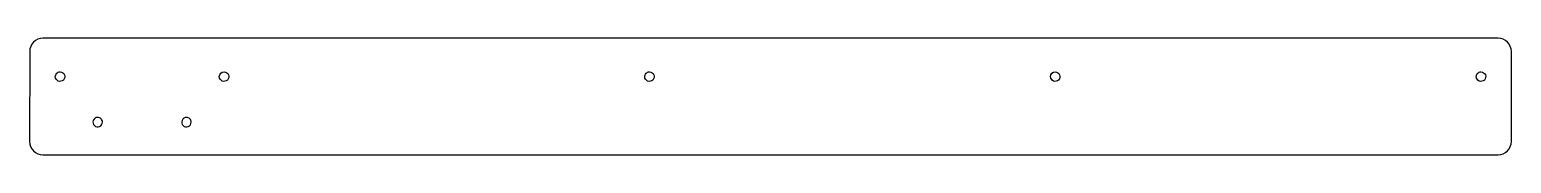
# Model space of a CAD drawing. Extents: x 0 to 297, y 274 to 297.
import ezdxf

# ---------------------------------------------------------------- set-up
doc = ezdxf.new("R2010")
doc.units = 0
doc.layers.add('Layer_1', color=7, linetype='CONTINUOUS')

msp = doc.modelspace()

# ---------------------------------------------------------------- linework, layer by layer
at = {"layer": 'Layer_1', "color": 5}
for p, q in [((0.14093, 294.2209), (0.13293, 276.2231)), ((294.35955, 296.8667), (2.78787, 296.8667)), ((297.00535, 276.2231), (297.00535, 294.2209)), ((6.227955, 290.142364), (6.227955, 290.142364)), ((39.084827, 290.142364), (39.084827, 290.142364)), ((124.32055, 290.142364), (124.32055, 290.142364)), ((205.62541, 290.142364), (205.62541, 290.142364)), ((290.91852, 290.142364), (290.91852, 290.142364)), ((13.771596, 281.039336), (13.771596, 281.039336)), ((31.549, 281.039336), (31.549, 281.039336)), ((2.77765, 273.5773), (2.7781, 273.5773)), ((2.7781, 273.5773), (294.35955, 273.5773))]:
    msp.add_line(p, q, dxfattribs=at)
for points in [[(2.78787, 296.8667), (1.326451, 296.866698), (0.141561, 295.682319), (0.14093, 294.2209)], [(297.00535, 294.2209), (297.005332, 295.682127), (295.820777, 296.866682), (294.35955, 296.8667)], [(5.277955, 289.192364), (5.277955, 289.444319), (5.378044, 289.685956), (5.556204, 289.864115)], [(5.864406, 288.314678), (5.509415, 288.46172), (5.277955, 288.808125), (5.277955, 289.192364)], [(5.556204, 289.864115), (5.734363, 290.042275), (5.976, 290.142364), (6.227955, 290.142364)], [(6.899707, 288.520612), (6.628009, 288.248914), (6.219397, 288.167636), (5.864406, 288.314678)], [(6.227955, 290.142364), (6.612194, 290.142364), (6.958599, 289.910904), (7.105641, 289.555913)], [(7.105641, 289.555913), (7.252683, 289.200922), (7.171405, 288.79231), (6.899707, 288.520612)], [(38.134827, 289.192364), (38.134827, 289.717034), (38.560156, 290.142364), (39.084827, 290.142364)], [(38.721278, 288.314678), (38.366287, 288.46172), (38.134827, 288.808125), (38.134827, 289.192364)], [(39.756578, 288.520612), (39.48488, 288.248914), (39.076268, 288.167636), (38.721278, 288.314678)], [(39.084827, 290.142364), (39.469066, 290.142364), (39.815471, 289.910904), (39.962513, 289.555913)], [(39.962513, 289.555913), (40.109554, 289.200922), (40.028277, 288.79231), (39.756578, 288.520612)], [(123.37055, 289.192364), (123.37055, 289.444319), (123.470639, 289.685956), (123.648799, 289.864115)], [(123.957001, 288.314678), (123.60201, 288.46172), (123.37055, 288.808125), (123.37055, 289.192364)], [(123.648799, 289.864115), (123.826958, 290.042275), (124.068594, 290.142364), (124.32055, 290.142364)], [(124.992301, 288.520612), (124.720603, 288.248914), (124.311991, 288.167636), (123.957001, 288.314678)], [(124.32055, 290.142364), (124.704789, 290.142364), (125.051194, 289.910904), (125.198236, 289.555913)], [(125.198236, 289.555913), (125.345277, 289.200922), (125.264, 288.79231), (124.992301, 288.520612)], [(204.67541, 289.192364), (204.67541, 289.717034), (205.100739, 290.142364), (205.62541, 290.142364)], [(205.261861, 288.314678), (204.90687, 288.46172), (204.67541, 288.808125), (204.67541, 289.192364)], [(206.297161, 288.520612), (206.025463, 288.248914), (205.616851, 288.167636), (205.261861, 288.314678)], [(205.62541, 290.142364), (206.009649, 290.142364), (206.356054, 289.910904), (206.503096, 289.555913)], [(206.503096, 289.555913), (206.650137, 289.200922), (206.56886, 288.79231), (206.297161, 288.520612)], [(289.96852, 289.192364), (289.96852, 289.444319), (290.068609, 289.685956), (290.246769, 289.864115)], [(290.554971, 288.314678), (290.19998, 288.46172), (289.96852, 288.808125), (289.96852, 289.192364)], [(290.246769, 289.864115), (290.424928, 290.042275), (290.666564, 290.142364), (290.91852, 290.142364)], [(291.590271, 288.520612), (291.318573, 288.248914), (290.909961, 288.167636), (290.554971, 288.314678)], [(290.91852, 290.142364), (291.302759, 290.142364), (291.649164, 289.910904), (291.796206, 289.555913)], [(291.796206, 289.555913), (291.943247, 289.200922), (291.86197, 288.79231), (291.590271, 288.520612)], [(12.89391, 280.452885), (12.746869, 280.097895), (12.828146, 279.689283), (13.099845, 279.417585)], [(13.771596, 281.039336), (13.387357, 281.039336), (13.040952, 280.807876), (12.89391, 280.452885)], [(13.099845, 279.417585), (13.371543, 279.145886), (13.780155, 279.064609), (14.135145, 279.21165)], [(14.443347, 280.761087), (14.265188, 280.939247), (14.023552, 281.039336), (13.771596, 281.039336)], [(14.135145, 279.21165), (14.490136, 279.358692), (14.721596, 279.705097), (14.721596, 280.089336)], [(14.721596, 280.089336), (14.721596, 280.341292), (14.621507, 280.582928), (14.443347, 280.761087)], [(30.671314, 280.452885), (30.524273, 280.097895), (30.60555, 279.689283), (30.877249, 279.417585)], [(31.549, 281.039336), (31.164761, 281.039336), (30.818356, 280.807876), (30.671314, 280.452885)], [(30.877249, 279.417585), (31.148947, 279.145886), (31.557559, 279.064609), (31.912549, 279.21165)], [(32.220751, 280.761087), (32.042592, 280.939247), (31.800956, 281.039336), (31.549, 281.039336)], [(31.912549, 279.21165), (32.26754, 279.358692), (32.499, 279.705097), (32.499, 280.089336)], [(32.499, 280.089336), (32.499, 280.341292), (32.398911, 280.582928), (32.220751, 280.761087)], [(0.13293, 276.2231), (0.132644, 275.52149), (0.411158, 274.848518), (0.90717, 274.352303)], [(294.35955, 273.5773), (295.820777, 273.577318), (297.005332, 274.761873), (297.00535, 276.2231)], [(0.90717, 274.352303), (1.403182, 273.856089), (2.07604, 273.577301), (2.77765, 273.5773)]]:
    msp.add_open_spline(points, degree=3, dxfattribs=at)

doc.saveas('drawing.dxf')
